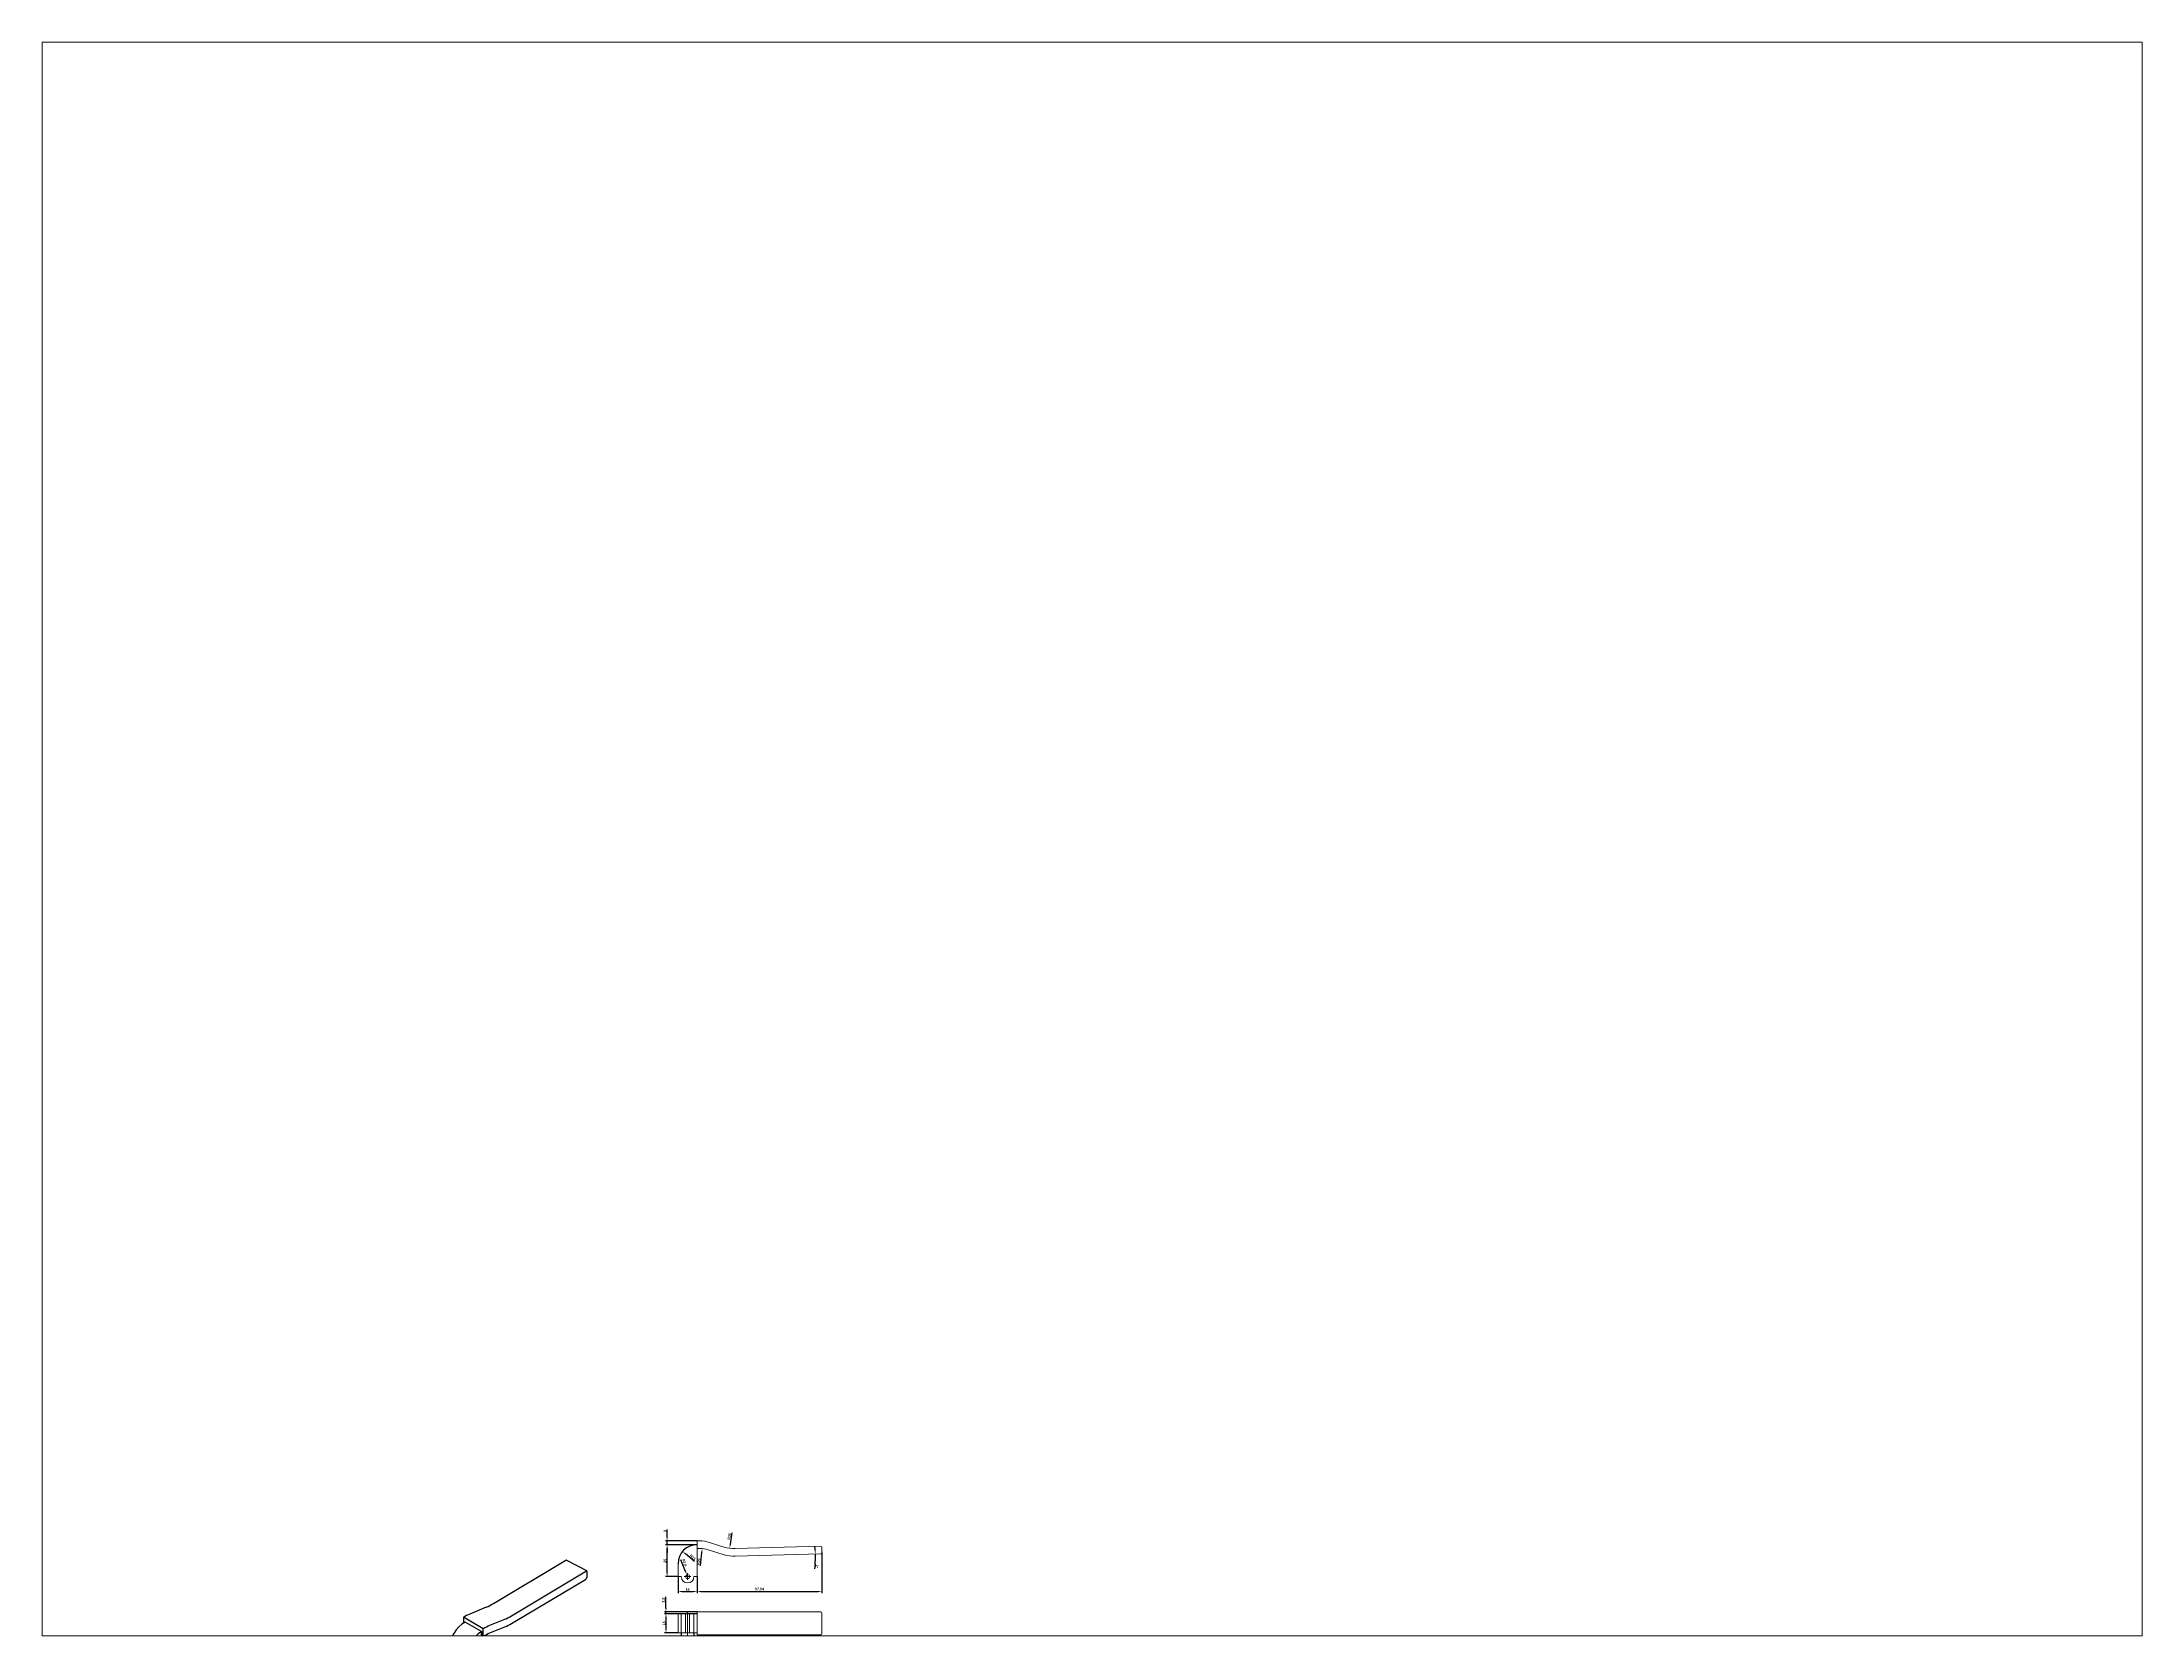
# Paper-space layout 'Presentación2' of a CAD drawing. Header units: millimetres. Extents: x 26 to 231, y 20 to 176.
# The model-space entities are those that its viewports show. They can reach past a viewport. Long polylines and large blocks are cut down to what shows.
import ezdxf

# ---------------------------------------------------------------- set-up
doc = ezdxf.new("R2010")
doc.units = ezdxf.units.MM
doc.linetypes.add('TRAZO_Y_PUNTO', pattern=[25.4, 12.7, -6.35, 0, -6.35])
doc.linetypes.add('TRAZOS', pattern=[19.05, 12.7, -6.35])
for name, color, linetype, lineweight in [('01_Contornos', 7, 'Continuous', 20), ('02_Ocultas', 4, 'TRAZOS', 20), ('03_Ejes', 1, 'TRAZO_Y_PUNTO', 18), ('04_Cotas', 3, 'Continuous', 18)]:
    doc.layers.add(name, color=color, linetype=linetype, lineweight=lineweight)
doc.styles.add('EstiloCota', font='arialbd.ttf', dxfattribs={"height": 2})
doc.dimstyles.new('CotasUNE', dxfattribs={"dimtxt": 2, "dimasz": 3, "dimexe": 1.25, "dimexo": 0, "dimtad": 1, "dimtxsty": 'EstiloCota', "dimcen": 2.5, "dimclrd": 256, "dimclrt": 256, "dimadec": 0, "dimazin": 0, "dimtfac": 1, "dimtmove": 0, "dimatfit": 3, "dimfxl": 1, "dimarcsym": 0})

# ---------------------------------------------------------------- blocks, each defined once
blk = doc.blocks.new('*D8')
at = {"layer": '04_Cotas', "color": 0, "lineweight": -2, "transparency": 16777216}
for p, q in [((305.1, 119.7), (305.1, 87.8)), ((207.2, 100.8), (207.2, 87.8))]:
    blk.add_line(p, q, dxfattribs=at)
at = {"layer": '04_Cotas', "lineweight": -2, "transparency": 16777216}
blk.add_line((210.2, 89.1), (302.1, 89.1), dxfattribs=at)
at = {"layer": '04_Cotas', "transparency": 16777216}
for points in [[(210.2, 89.6), (210.2, 88.6), (207.2, 89.1)], [(302.1, 89.6), (302.1, 88.6), (305.1, 89.1)]]:
    blk.add_solid(points, dxfattribs=at)
at = {"layer": 'Defpoints', "color": 0}
for p in [(305.1, 119.7), (207.2, 100.8), (305.1, 89.1)]:
    blk.add_point(p, dxfattribs=at)
at = {"layer": '04_Cotas', "transparency": 16777216, "insert": (256.1, 90.9), "char_height": 2, "attachment_point": 5, "style": 'EstiloCota'}
blk.add_mtext('97,94', dxfattribs=at)
blk = doc.blocks.new('*D7')
at = {"layer": '04_Cotas', "color": 0, "lineweight": -2, "transparency": 16777216}
for p, q in [((192.2, 100.8), (192.2, 87.8)), ((207.2, 100.8), (207.2, 87.8))]:
    blk.add_line(p, q, dxfattribs=at)
at = {"layer": '04_Cotas', "lineweight": -2, "transparency": 16777216}
blk.add_line((195.2, 89.1), (204.2, 89.1), dxfattribs=at)
at = {"layer": '04_Cotas', "transparency": 16777216}
for points in [[(195.2, 89.6), (195.2, 88.6), (192.2, 89.1)], [(204.2, 89.6), (204.2, 88.6), (207.2, 89.1)]]:
    blk.add_solid(points, dxfattribs=at)
at = {"layer": 'Defpoints', "color": 0}
for p in [(192.2, 100.8), (207.2, 100.8), (207.2, 89.1)]:
    blk.add_point(p, dxfattribs=at)
at = {"layer": '04_Cotas', "transparency": 16777216, "insert": (199.7, 90.7), "char_height": 2, "attachment_point": 5, "style": 'EstiloCota'}
blk.add_mtext('15', dxfattribs=at)
blk = doc.blocks.new('*D6')
at = {"layer": '04_Cotas', "color": 0, "lineweight": -2, "transparency": 16777216}
for p, q in [((207.2, 125.8), (182.3, 125.8)), ((192.2, 100.8), (182.3, 100.8))]:
    blk.add_line(p, q, dxfattribs=at)
at = {"layer": '04_Cotas', "lineweight": -2, "transparency": 16777216}
blk.add_line((183.6, 103.8), (183.6, 122.8), dxfattribs=at)
at = {"layer": '04_Cotas', "transparency": 16777216}
for points in [[(183.1, 122.8), (184.1, 122.8), (183.6, 125.8)], [(183.1, 103.8), (184.1, 103.8), (183.6, 100.8)]]:
    blk.add_solid(points, dxfattribs=at)
at = {"layer": 'Defpoints', "color": 0}
for p in [(183.6, 125.8), (207.2, 125.8), (192.2, 100.8)]:
    blk.add_point(p, dxfattribs=at)
at = {"layer": '04_Cotas', "transparency": 16777216, "insert": (181.9, 113.3), "char_height": 2, "attachment_point": 5, "rotation": 90, "style": 'EstiloCota'}
blk.add_mtext('25', dxfattribs=at)
blk = doc.blocks.new('*D5')
at = {"layer": '04_Cotas', "lineweight": -2, "transparency": 16777216}
for p, q in [((183.6, 131.8), (183.6, 137.8)), ((183.6, 125.8), (183.6, 128.8)), ((183.6, 122.8), (183.6, 119.8))]:
    blk.add_line(p, q, dxfattribs=at)
at = {"layer": '04_Cotas', "color": 0, "lineweight": -2, "transparency": 16777216}
blk.add_line((207.2, 128.8), (182.3, 128.8), dxfattribs=at)
at = {"layer": '04_Cotas', "transparency": 16777216}
for points in [[(183.1, 131.8), (184.1, 131.8), (183.6, 128.8)], [(183.1, 122.8), (184.1, 122.8), (183.6, 125.8)]]:
    blk.add_solid(points, dxfattribs=at)
at = {"layer": 'Defpoints', "color": 0}
for p in [(183.6, 125.8), (207.2, 128.8), (207.2, 125.8)]:
    blk.add_point(p, dxfattribs=at)
at = {"layer": '04_Cotas', "transparency": 16777216, "insert": (181.9, 136.5), "char_height": 2, "attachment_point": 5, "rotation": 90, "style": 'EstiloCota'}
blk.add_mtext('3', dxfattribs=at)
blk = doc.blocks.new('*D4')
at = {"layer": '04_Cotas', "lineweight": -2, "transparency": 16777216}
blk.add_line((209.8, 109.4), (210.8, 119.8), dxfattribs=at)
at = {"layer": '04_Cotas', "transparency": 16777216}
blk.add_solid([(210.3, 119.9), (211.3, 119.8), (211.1, 122.8)], dxfattribs=at)
at = {"layer": 'Defpoints', "color": 0}
for p in [(211.1, 122.8), (207.3, 83)]:
    blk.add_point(p, dxfattribs=at)
at = {"layer": '04_Cotas', "transparency": 16777216, "insert": (208.5, 112.6), "char_height": 2, "attachment_point": 5, "rotation": 84.4916, "style": 'EstiloCota'}
blk.add_mtext('R20', dxfattribs=at)
blk = doc.blocks.new('*D3')
at = {"layer": '04_Cotas', "lineweight": -2, "transparency": 16777216}
blk.add_line((234.4, 135.1), (233.1, 126.1), dxfattribs=at)
at = {"layer": '04_Cotas', "transparency": 16777216}
blk.add_solid([(232.6, 126.1), (233.6, 126), (232.7, 123.1)], dxfattribs=at)
at = {"layer": 'Defpoints', "color": 0}
for p in [(241.4, 182.5), (232.7, 123.1)]:
    blk.add_point(p, dxfattribs=at)
at = {"layer": '04_Cotas', "transparency": 16777216, "insert": (232.4, 132.4), "char_height": 2, "attachment_point": 5, "rotation": 81.6884, "style": 'EstiloCota'}
blk.add_mtext('R30', dxfattribs=at)
blk = doc.blocks.new('*D2')
at = {"layer": '04_Cotas', "color": 0, "lineweight": -2, "transparency": 16777216}
for p, q in [((192.2, 71.7), (181.5, 71.7)), ((192.2, 56.7), (181.5, 56.7))]:
    blk.add_line(p, q, dxfattribs=at)
at = {"layer": '04_Cotas', "lineweight": -2, "transparency": 16777216}
blk.add_line((182.7, 68.7), (182.7, 59.7), dxfattribs=at)
at = {"layer": '04_Cotas', "transparency": 16777216}
for points in [[(182.2, 68.7), (183.2, 68.7), (182.7, 71.7)], [(182.2, 59.7), (183.2, 59.7), (182.7, 56.7)]]:
    blk.add_solid(points, dxfattribs=at)
at = {"layer": 'Defpoints', "color": 0}
for p in [(192.2, 71.7), (182.7, 56.7), (192.2, 56.7)]:
    blk.add_point(p, dxfattribs=at)
at = {"layer": '04_Cotas', "transparency": 16777216, "insert": (181.1, 64.2), "char_height": 2, "attachment_point": 5, "rotation": 90, "style": 'EstiloCota'}
blk.add_mtext('15', dxfattribs=at)
blk = doc.blocks.new('*D1')
at = {"layer": '04_Cotas', "lineweight": -2, "transparency": 16777216}
for p, q in [((182.7, 76.2), (182.7, 84.9)), ((182.7, 71.7), (182.7, 73.2)), ((182.7, 68.7), (182.7, 65.7))]:
    blk.add_line(p, q, dxfattribs=at)
at = {"layer": '04_Cotas', "color": 0, "lineweight": -2, "transparency": 16777216}
for p, q in [((207.2, 73.2), (181.5, 73.2)), ((207.2, 71.7), (181.5, 71.7))]:
    blk.add_line(p, q, dxfattribs=at)
at = {"layer": '04_Cotas', "transparency": 16777216}
for points in [[(182.2, 76.2), (183.2, 76.2), (182.7, 73.2)], [(182.2, 68.7), (183.2, 68.7), (182.7, 71.7)]]:
    blk.add_solid(points, dxfattribs=at)
at = {"layer": 'Defpoints', "color": 0}
for p in [(182.7, 71.7), (207.2, 73.2), (207.2, 71.7)]:
    blk.add_point(p, dxfattribs=at)
at = {"layer": '04_Cotas', "transparency": 16777216, "insert": (180.9, 82.5), "char_height": 2, "attachment_point": 5, "rotation": 90, "style": 'EstiloCota'}
blk.add_mtext('1,5', dxfattribs=at)
blk = doc.blocks.new('*D9')
at = {"layer": '04_Cotas', "lineweight": -2, "transparency": 16777216}
for p, q in [((194.2, 114.2), (197.9, 105.1)), ((199.7, 100.8), (199.1, 102.3))]:
    blk.add_line(p, q, dxfattribs=at)
at = {"layer": '04_Cotas', "transparency": 16777216}
blk.add_solid([(198.4, 105.3), (197.5, 104.9), (199.1, 102.3)], dxfattribs=at)
at = {"layer": 'Defpoints', "color": 0}
for p in [(199.1, 102.3), (199.7, 100.8)]:
    blk.add_point(p, dxfattribs=at)
at = {"layer": '04_Cotas', "transparency": 16777216, "insert": (197.2, 111.7), "char_height": 2, "attachment_point": 5, "rotation": 292.2895, "style": 'EstiloCota'}
blk.add_mtext('R1,6', dxfattribs=at)
blk = doc.blocks.new('*D10')
at = {"layer": '04_Cotas', "lineweight": -2, "transparency": 16777216}
blk.add_line((299.7, 110.8), (299.4, 107), dxfattribs=at)
for start, end in [(4.4155, 7.1478), (354.5339, 0), (0, 1.6832), (354.5354, 357.2677)]:
    blk.add_arc((237.1, 116.7), 62.9, start, end, dxfattribs=at)
at = {"layer": '04_Cotas', "transparency": 16777216}
for points in [[(300.3, 121.6), (299.3, 121.6), (300, 118.6)], [(299.4, 113.8), (300.4, 113.7), (300, 116.7)]]:
    blk.add_solid(points, dxfattribs=at)
at = {"layer": 'Defpoints', "color": 0}
for p in [(237, 116.7), (237.1, 116.7), (300, 118), (304.2, 118.7), (311, 116.7)]:
    blk.add_point(p, dxfattribs=at)
at = {"layer": '04_Cotas', "transparency": 16777216, "insert": (301.2, 108.7), "char_height": 2, "attachment_point": 5, "rotation": 264.5339, "style": 'EstiloCota'}
blk.add_mtext('2°', dxfattribs=at)
blk = doc.blocks.new('*D11')
at = {"layer": '04_Cotas', "color": 0, "lineweight": -2, "transparency": 16777216}
for p, q in [((194.7, 56.7), (194.7, 46.3)), ((204.7, 56.7), (204.7, 46.3))]:
    blk.add_line(p, q, dxfattribs=at)
at = {"layer": '04_Cotas', "lineweight": -2, "transparency": 16777216}
blk.add_line((197.7, 47.6), (201.7, 47.6), dxfattribs=at)
at = {"layer": '04_Cotas', "transparency": 16777216}
for points in [[(197.7, 48.1), (197.7, 47.1), (194.7, 47.6)], [(201.7, 48.1), (201.7, 47.1), (204.7, 47.6)]]:
    blk.add_solid(points, dxfattribs=at)
at = {"layer": 'Defpoints', "color": 0}
for p in [(194.7, 56.7), (204.7, 56.7), (204.7, 47.6)]:
    blk.add_point(p, dxfattribs=at)
at = {"layer": '04_Cotas', "transparency": 16777216, "insert": (199.7, 49.2), "char_height": 2, "attachment_point": 5, "style": 'EstiloCota'}
blk.add_mtext('10', dxfattribs=at)
blk = doc.blocks.new('*D16')
at = {"layer": '04_Cotas', "lineweight": -2, "transparency": 16777216}
blk.add_line((205, 112.7), (198.1, 118.7), dxfattribs=at)
at = {"layer": '04_Cotas', "transparency": 16777216}
blk.add_solid([(198.4, 119), (197.7, 118.3), (195.8, 120.6)], dxfattribs=at)
at = {"layer": 'Defpoints', "color": 0}
for p in [(195.8, 120.6), (207.2, 110.8)]:
    blk.add_point(p, dxfattribs=at)
at = {"layer": '04_Cotas', "transparency": 16777216, "insert": (203.7, 116), "char_height": 2, "attachment_point": 5, "rotation": 319.3689, "style": 'EstiloCota'}
blk.add_mtext('R15', dxfattribs=at)

msp = doc.modelspace()

# ---------------------------------------------------------------- linework, layer by layer
for p, q in [((47.301, 79.772), (104.069, 113.63)), ((62.89, 70.772), (120.455, 105.461)), ((104.674, 113.687), (120.262, 105.687)), ((120.516, 105.126), (120.516, 100.126)), ((62.89, 64.772), (119.664, 98.635)), ((39.289, 59.923), (23.701, 68.923)), ((23.701, 68.923), (23.701, 64.348)), ((37.99, 60.673), (25, 68.173)), ((41.679, 76.819), (28.747, 71.393)), ((57.268, 67.819), (44.335, 62.393)), ((37.99, 57.673), (25, 65.173)), ((37.99, 54.673), (37.99, 57.673)), ((37.99, 32.5), (37.99, 57.673)), ((37.99, 57.673), (37.99, 42.673)), ((37.99, 54.673), (39.289, 53.923)), ((39.289, 53.923), (39.289, 59.923)), ((57.268, 61.819), (44.335, 56.393))]:
    msp.add_line(p, q)
msp.add_arc((207.172, 110.847), 15, 90, 180)
for centre, major_axis, start_param, end_param in [((104.062, 112.626), (-0.612, -1.061), 3.14159265, 3.96833241), ((119.65, 99.626), (-0.612, -1.061), 0.80193281, 2.35619449), ((119.65, 104.626), (-0.612, -1.061), 8.6393798, 9.48190528), ((31.577, 57.12), (21.633, 11.49), 1.39864476, 1.62876563), ((36.481, 98.018), (31.645, 18.67), 4.54023741, 4.71369895), ((52.069, 89.018), (31.645, 18.67), 4.54023741, 4.71369895), ((25, 50.173), (-9.186, -15.91), 3.92699082, 5.38994096), ((37.99, 42.673), (-9.186, -15.91), 3.92699082, 5.49778714), ((47.165, 48.12), (21.633, 11.49), 1.39864476, 1.62876563), ((47.165, 42.12), (21.633, 11.49), 1.39864476, 1.62876563), ((52.069, 83.018), (31.645, 18.67), 4.54023741, 4.71369895)]:
    msp.add_ellipse(centre, major_axis=major_axis, ratio=0.57735027, start_param=start_param, end_param=end_param)
at = {"layer": '01_Contornos'}
for p, q in [((207.172, 100.847), (207.172, 128.847)), ((207.172, 128.847), (207.172, 122.847)), ((214.938, 128.098), (228.366, 124.055)), ((214.938, 122.064), (228.366, 118.021)), ((237.015, 122.782), (304.111, 124.831)), ((237.085, 116.747), (304.172, 118.719)), ((305.114, 119.717), (305.111, 123.831)), ((192.172, 110.847), (192.172, 100.847)), ((194.672, 100.847), (192.172, 100.847)), ((204.672, 100.847), (207.172, 100.847)), ((192.172, 71.691), (207.172, 71.691)), ((192.172, 56.691), (192.172, 71.691)), ((207.172, 73.191), (304.114, 73.191)), ((207.172, 73.191), (207.172, 55.191)), ((305.114, 56.191), (305.114, 72.191)), ((207.172, 56.691), (192.172, 56.691)), ((207.172, 55.191), (304.114, 55.191))]:
    msp.add_line(p, q, dxfattribs=at)
msp.add_circle((199.672, 100.847), 1.6, dxfattribs=at)
for centre, radius, start, end in [((209.172, 108.947), 20, 73.243965, 95.73917), ((209.172, 102.913), 20, 73.243965, 95.73917), ((237.015, 152.782), 30, 253.243965, 270.132902), ((237.015, 146.747), 30, 253.243965, 270.132902), ((304.111, 123.831), 1, 0, 90), ((304.114, 119.717), 1, 273.366498, 0.063822), ((199.672, 100.847), 5, 180, 0), ((304.114, 72.191), 1, 0, 90), ((304.114, 56.191), 1, 270, 0)]:
    msp.add_arc(centre, radius, start, end, dxfattribs=at)
at = {"layer": '02_Ocultas', "ltscale": 0.3}
for p, q in [((194.672, 71.691), (194.672, 56.691)), ((198.072, 71.691), (198.072, 56.691)), ((201.272, 71.691), (201.272, 56.691)), ((204.672, 71.691), (204.672, 56.691))]:
    msp.add_line(p, q, dxfattribs=at)
at = {"layer": '03_Ejes', "ltscale": 0.2}
for p, q in [((202.272, 100.847), (197.072, 100.847)), ((199.672, 103.447), (199.672, 98.247)), ((199.672, 73.691), (199.672, 54.691))]:
    msp.add_line(p, q, dxfattribs=at)

# ---------------------------------------------------------------- dimensions: what is measured, and where the dimension line sits
at = {"layer": '04_Cotas'}
for p1, p2, text, picture, middle in [((241.352, 182.466), (232.678, 123.097), 'R30', '*D3', (234.002, 132.154)), ((207.252, 83.005), (211.092, 122.82), 'R20', '*D4', (210.092, 112.451))]:
    dim = msp.add_diameter_dim_2p(p1=p1, p2=p2, text=text, dimstyle='CotasUNE', dxfattribs=at)
    dim.commit()
    dim.dimension.update_dxf_attribs({"geometry": picture, "text_midpoint": middle, "dimtype": 163})
dim = msp.add_linear_dim(base=(183.587, 125.847), p1=(207.172, 128.847), p2=(207.172, 125.847), angle=90, dimstyle='CotasUNE', override={"dimse2": 1}, dxfattribs=at)
dim.commit()
dim.dimension.update_dxf_attribs({"geometry": '*D5', "text_midpoint": (183.587, 136.469), "dimtype": 160})
for base, p1, p2, picture, middle in [((183.587, 125.847), (192.172, 100.847), (207.172, 125.847), '*D6', (181.941, 113.347)), ((182.726, 56.691), (192.172, 71.691), (192.172, 56.691), '*D2', (181.08, 64.191))]:
    dim = msp.add_linear_dim(base=base, p1=p1, p2=p2, angle=90, dimstyle='CotasUNE', dxfattribs=at)
    dim.commit()
    dim.dimension.update_dxf_attribs({"geometry": picture, "text_midpoint": middle})
dim = msp.add_radius_dim(center=(207.172, 110.847), mpoint=(195.788, 120.615), dimstyle='CotasUNE', dxfattribs=at)
dim.commit()
dim.dimension.update_dxf_attribs({"geometry": '*D16', "text_midpoint": (202.651, 114.726), "dimtype": 164})
for base, p1, p2, picture, middle in [((305.114, 89.066), (207.172, 100.847), (305.114, 119.716), '*D8', (256.143, 90.918)), ((207.172, 89.066), (192.172, 100.847), (207.172, 100.847), '*D7', (199.672, 90.712)), ((204.672, 47.594), (194.672, 56.691), (204.672, 56.691), '*D11', (199.672, 49.241))]:
    dim = msp.add_linear_dim(base=base, p1=p1, p2=p2, dimstyle='CotasUNE', dxfattribs=at)
    dim.commit()
    dim.dimension.update_dxf_attribs({"geometry": picture, "text_midpoint": middle})
dim = msp.add_angular_dim_2l(base=(299.985, 117.979), line1=((237.015, 116.747), (310.991, 116.747)), line2=((237.085, 116.747), (304.172, 118.719)), dimstyle='CotasUNE', dxfattribs=at)
dim.commit()
dim.dimension.update_dxf_attribs({"geometry": '*D10', "text_midpoint": (301.156, 108.746)})
dim = msp.add_radius_dim(center=(199.672, 100.847), mpoint=(199.065, 102.328), dimstyle='CotasUNE', dxfattribs=at)
dim.commit()
dim.dimension.update_dxf_attribs({"geometry": '*D9', "text_midpoint": (195.491, 111.047)})
dim = msp.add_linear_dim(base=(182.726, 71.691), p1=(207.172, 73.191), p2=(207.172, 71.691), angle=90, dimstyle='CotasUNE', dxfattribs=at)
dim.commit()
dim.dimension.update_dxf_attribs({"geometry": '*D1', "text_midpoint": (182.726, 82.5), "dimtype": 160})

psp = doc.layouts.new('Presentación2')

# ---------------------------------------------------------------- viewports
at = {"layer": '04_Cotas'}
psp.add_viewport(center=(128.5, 97.5), size=(205.6, 156), view_center_point=(517.041, 679.471), view_height=1250.42305, dxfattribs=at)

doc.saveas('drawing.dxf')
